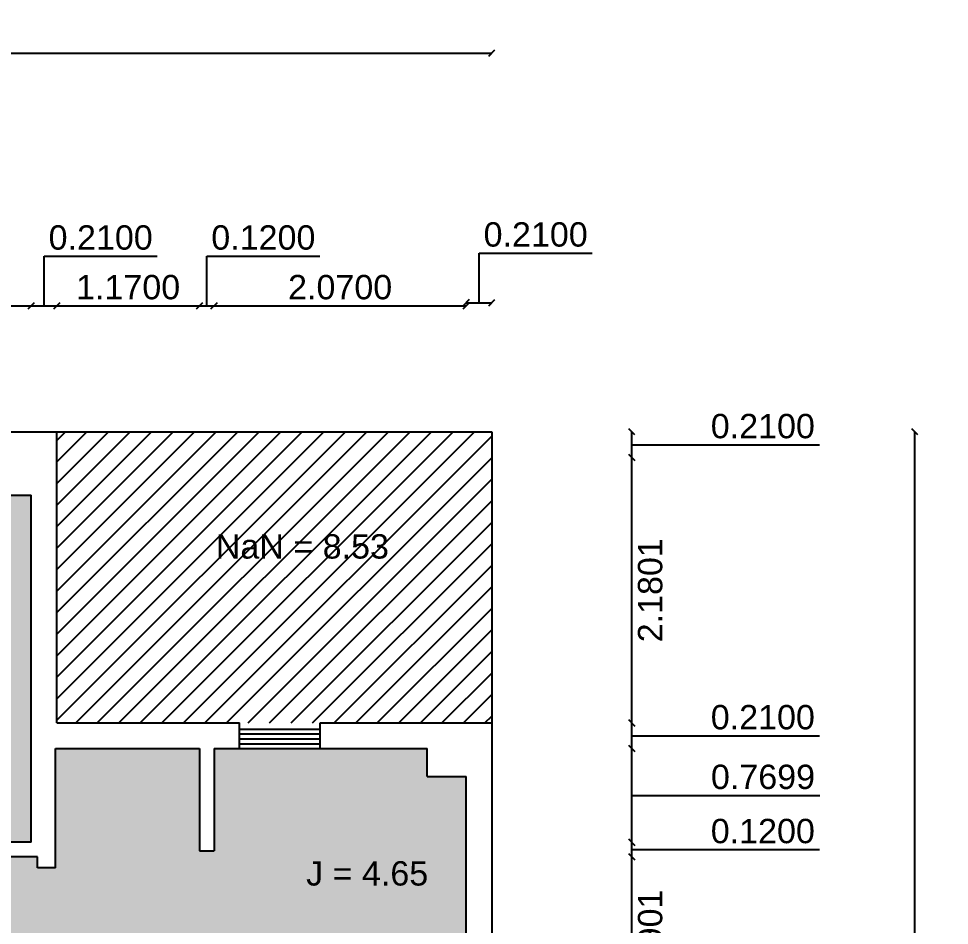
# Model space of a CAD drawing. Header units: inches. Extents: x 2.9 to 27.9, y 12.5 to 28.3.
# Drawn here: x 20.28 to 27.92, y 20.86 to 28.3 of the extents above; entities that cross this region are included whole.
import ezdxf

# ---------------------------------------------------------------- set-up
doc = ezdxf.new("R2010")
doc.units = ezdxf.units.IN
doc.header["$MEASUREMENT"] = 0
doc.styles.get("Standard").update_dxf_attribs({"font": 'Arial.ttf'})
doc.dimstyles.get("Standard").update_dxf_attribs({"dimtxt": 0.2, "dimasz": 0.05, "dimexe": 0.18, "dimexo": 0.0625, "dimgap": 0.05, "dimtad": 2, "dimtoh": 1, "dimdec": 4, "dimzin": 0, "dimdsep": 46, "dimtxsty": 'Standard', "dimblk": 'OBLIQUE', "dimblk1": 'OBLIQUE', "dimblk2": 'OBLIQUE', "dimcen": 0, "dimse1": 1, "dimse2": 1, "dimadec": 0, "dimazin": 0, "dimtfac": 1, "dimtdec": 4, "dimtofl": 0, "dimtmove": 1, "dimatfit": 3, "dimldrblk": 'OBLIQUE', "dimfxl": 1, "dimtolj": 1, "dimtzin": 0, "dimarcsym": 0})

# ---------------------------------------------------------------- blocks, each defined once
blk = doc.blocks.new('_Oblique')
at = {"color": 0, "linetype": 'ByBlock', "lineweight": -2}
blk.add_line((-0.5, -0.5), (0.5, 0.5), dxfattribs=at)
blk = doc.blocks.new('*D133')
at = {"color": 0, "lineweight": -2, "transparency": 16777216}
blk.add_line((18.7053, 25.9438), (20.3853, 25.9438), dxfattribs=at).dxf.unprotected_set("ltscale", 0)
at = {"layer": 'Defpoints', "color": 0}
for p in [(20.3853, 25.9438), (18.7053, 24.698), (20.3853, 24.698)]:
    blk.add_point(p, dxfattribs=at).dxf.unprotected_set("ltscale", 0)
at = {"color": 0, "lineweight": -2, "transparency": 16777216, "xscale": 0.05, "yscale": 0.05, "zscale": 0.05, "rotation": 180}
blk.add_blockref('_Oblique', (18.7053, 25.9438), dxfattribs=at).dxf.unprotected_set("ltscale", 0)
at = {"color": 0, "lineweight": -2, "transparency": 16777216, "xscale": 0.05, "yscale": 0.05, "zscale": 0.05}
blk.add_blockref('_Oblique', (20.3853, 25.9438), dxfattribs=at).dxf.unprotected_set("ltscale", 0)
at = {"color": 0, "transparency": 16777216, "insert": (19.5453, 26.0952), "char_height": 0.2, "attachment_point": 5}
blk.add_mtext('\\A1;1.6800', dxfattribs=at).dxf.unprotected_set("ltscale", 0)
blk = doc.blocks.new('*D134')
at = {"color": 0, "lineweight": -2, "transparency": 16777216}
for p, q in [((20.4903, 25.9438), (20.4903, 26.3515)), ((20.4903, 26.3515), (21.4198, 26.3515)), ((20.3853, 25.9438), (20.5953, 25.9438))]:
    blk.add_line(p, q, dxfattribs=at).dxf.unprotected_set("ltscale", 0)
at = {"layer": 'Defpoints', "color": 0}
for p in [(20.5953, 25.9438), (20.5953, 24.908), (20.3853, 24.698)]:
    blk.add_point(p, dxfattribs=at).dxf.unprotected_set("ltscale", 0)
at = {"color": 0, "lineweight": -2, "transparency": 16777216, "xscale": 0.05, "yscale": 0.05, "zscale": 0.05, "rotation": 180}
blk.add_blockref('_Oblique', (20.3853, 25.9438), dxfattribs=at).dxf.unprotected_set("ltscale", 0)
at = {"color": 0, "lineweight": -2, "transparency": 16777216, "xscale": 0.05, "yscale": 0.05, "zscale": 0.05}
blk.add_blockref('_Oblique', (20.5953, 25.9438), dxfattribs=at).dxf.unprotected_set("ltscale", 0)
at = {"color": 0, "transparency": 16777216, "insert": (20.955, 26.5029), "char_height": 0.2, "attachment_point": 5}
blk.add_mtext('\\A1;0.2100', dxfattribs=at).dxf.unprotected_set("ltscale", 0)
blk = doc.blocks.new('*D135')
at = {"color": 0, "lineweight": -2, "transparency": 16777216}
blk.add_line((20.5953, 25.9438), (21.7653, 25.9438), dxfattribs=at).dxf.unprotected_set("ltscale", 0)
at = {"layer": 'Defpoints', "color": 0}
for p in [(21.7653, 25.9438), (20.5953, 24.908), (21.7653, 22.3078)]:
    blk.add_point(p, dxfattribs=at).dxf.unprotected_set("ltscale", 0)
at = {"color": 0, "lineweight": -2, "transparency": 16777216, "xscale": 0.05, "yscale": 0.05, "zscale": 0.05, "rotation": 180}
blk.add_blockref('_Oblique', (20.5953, 25.9438), dxfattribs=at).dxf.unprotected_set("ltscale", 0)
at = {"color": 0, "lineweight": -2, "transparency": 16777216, "xscale": 0.05, "yscale": 0.05, "zscale": 0.05}
blk.add_blockref('_Oblique', (21.7653, 25.9438), dxfattribs=at).dxf.unprotected_set("ltscale", 0)
at = {"color": 0, "transparency": 16777216, "insert": (21.1803, 26.0952), "char_height": 0.2, "attachment_point": 5}
blk.add_mtext('\\A1;1.1700', dxfattribs=at).dxf.unprotected_set("ltscale", 0)
blk = doc.blocks.new('*D136')
at = {"color": 0, "lineweight": -2, "transparency": 16777216}
for p, q in [((21.8253, 25.9438), (21.8253, 26.3515)), ((21.8253, 26.3515), (22.7548, 26.3515)), ((21.7653, 25.9438), (21.8853, 25.9438))]:
    blk.add_line(p, q, dxfattribs=at).dxf.unprotected_set("ltscale", 0)
at = {"layer": 'Defpoints', "color": 0}
for p in [(21.8853, 25.9438), (21.7653, 22.3078), (21.8853, 22.3078)]:
    blk.add_point(p, dxfattribs=at).dxf.unprotected_set("ltscale", 0)
at = {"color": 0, "lineweight": -2, "transparency": 16777216, "xscale": 0.05, "yscale": 0.05, "zscale": 0.05, "rotation": 180}
blk.add_blockref('_Oblique', (21.7653, 25.9438), dxfattribs=at).dxf.unprotected_set("ltscale", 0)
at = {"color": 0, "lineweight": -2, "transparency": 16777216, "xscale": 0.05, "yscale": 0.05, "zscale": 0.05}
blk.add_blockref('_Oblique', (21.8853, 25.9438), dxfattribs=at).dxf.unprotected_set("ltscale", 0)
at = {"color": 0, "transparency": 16777216, "insert": (22.29, 26.5029), "char_height": 0.2, "attachment_point": 5}
blk.add_mtext('\\A1;0.1200', dxfattribs=at).dxf.unprotected_set("ltscale", 0)
blk = doc.blocks.new('*D137')
at = {"color": 0, "lineweight": -2, "transparency": 16777216}
blk.add_line((21.8853, 25.9438), (23.9553, 25.9438), dxfattribs=at).dxf.unprotected_set("ltscale", 0)
at = {"layer": 'Defpoints', "color": 0}
for p in [(23.9553, 25.9438), (21.8853, 22.3078), (23.9553, 22.3078)]:
    blk.add_point(p, dxfattribs=at).dxf.unprotected_set("ltscale", 0)
at = {"color": 0, "lineweight": -2, "transparency": 16777216, "xscale": 0.05, "yscale": 0.05, "zscale": 0.05, "rotation": 180}
blk.add_blockref('_Oblique', (21.8853, 25.9438), dxfattribs=at).dxf.unprotected_set("ltscale", 0)
at = {"color": 0, "lineweight": -2, "transparency": 16777216, "xscale": 0.05, "yscale": 0.05, "zscale": 0.05}
blk.add_blockref('_Oblique', (23.9553, 25.9438), dxfattribs=at).dxf.unprotected_set("ltscale", 0)
at = {"color": 0, "transparency": 16777216, "insert": (22.9203, 26.0952), "char_height": 0.2, "attachment_point": 5}
blk.add_mtext('\\A1;2.0700', dxfattribs=at).dxf.unprotected_set("ltscale", 0)
blk = doc.blocks.new('*D138')
at = {"color": 0, "lineweight": -2, "transparency": 16777216}
for p, q in [((24.0603, 25.9688), (24.0603, 26.3765)), ((24.0603, 26.3765), (24.9898, 26.3765)), ((23.9553, 25.9688), (24.1653, 25.9688))]:
    blk.add_line(p, q, dxfattribs=at).dxf.unprotected_set("ltscale", 0)
at = {"layer": 'Defpoints', "color": 0}
for p in [(24.1653, 25.9688), (24.1653, 24.908), (23.9553, 22.3078)]:
    blk.add_point(p, dxfattribs=at).dxf.unprotected_set("ltscale", 0)
at = {"color": 0, "lineweight": -2, "transparency": 16777216, "xscale": 0.05, "yscale": 0.05, "zscale": 0.05, "rotation": 180}
blk.add_blockref('_Oblique', (23.9553, 25.9688), dxfattribs=at).dxf.unprotected_set("ltscale", 0)
at = {"color": 0, "lineweight": -2, "transparency": 16777216, "xscale": 0.05, "yscale": 0.05, "zscale": 0.05}
blk.add_blockref('_Oblique', (24.1653, 25.9688), dxfattribs=at).dxf.unprotected_set("ltscale", 0)
at = {"color": 0, "transparency": 16777216, "insert": (24.525, 26.5279), "char_height": 0.2, "attachment_point": 5}
blk.add_mtext('\\A1;0.2100', dxfattribs=at).dxf.unprotected_set("ltscale", 0)
blk = doc.blocks.new('*D104')
at = {"color": 0, "lineweight": -2, "transparency": 16777216}
blk.add_line((25.3142, 20.0278), (25.3142, 21.418), dxfattribs=at).dxf.unprotected_set("ltscale", 0)
at = {"layer": 'Defpoints', "color": 0}
for p in [(20.4353, 21.418), (25.3142, 21.418), (23.9553, 20.0278)]:
    blk.add_point(p, dxfattribs=at).dxf.unprotected_set("ltscale", 0)
at = {"color": 0, "lineweight": -2, "transparency": 16777216, "xscale": 0.05, "yscale": 0.05, "zscale": 0.05}
for p, rotation in [((25.3142, 21.418), 90), ((25.3142, 20.0278), 270)]:
    blk.add_blockref('_Oblique', p, dxfattribs=dict(at, rotation=rotation)).dxf.unprotected_set("ltscale", 0)
at = {"color": 0, "transparency": 16777216, "insert": (25.4655, 20.7229), "char_height": 0.2, "attachment_point": 5, "rotation": 90}
blk.add_mtext('\\A1;1.3901', dxfattribs=at).dxf.unprotected_set("ltscale", 0)
blk = doc.blocks.new('*D105')
at = {"color": 0, "lineweight": -2, "transparency": 16777216}
for p, q in [((25.3142, 21.418), (25.3142, 21.538)), ((25.3142, 21.478), (25.9246, 21.478)), ((25.9246, 21.478), (26.8541, 21.478))]:
    blk.add_line(p, q, dxfattribs=at).dxf.unprotected_set("ltscale", 0)
at = {"layer": 'Defpoints', "color": 0}
for p in [(20.3853, 21.538), (25.3142, 21.538), (20.4353, 21.418)]:
    blk.add_point(p, dxfattribs=at).dxf.unprotected_set("ltscale", 0)
at = {"color": 0, "lineweight": -2, "transparency": 16777216, "xscale": 0.05, "yscale": 0.05, "zscale": 0.05}
for p, rotation in [((25.3142, 21.538), 90), ((25.3142, 21.418), 270)]:
    blk.add_blockref('_Oblique', p, dxfattribs=dict(at, rotation=rotation)).dxf.unprotected_set("ltscale", 0)
at = {"color": 0, "transparency": 16777216, "insert": (26.3893, 21.6293), "char_height": 0.2, "attachment_point": 5}
blk.add_mtext('\\A1;0.1200', dxfattribs=at).dxf.unprotected_set("ltscale", 0)
blk = doc.blocks.new('*D106')
at = {"color": 0, "lineweight": -2, "transparency": 16777216}
for p, q in [((25.3142, 21.538), (25.3142, 22.3078)), ((25.3142, 21.9229), (25.9246, 21.9229)), ((25.9246, 21.9229), (26.8568, 21.9229))]:
    blk.add_line(p, q, dxfattribs=at).dxf.unprotected_set("ltscale", 0)
at = {"layer": 'Defpoints', "color": 0}
for p in [(23.9553, 22.3078), (25.3142, 22.3078), (20.3853, 21.538)]:
    blk.add_point(p, dxfattribs=at).dxf.unprotected_set("ltscale", 0)
at = {"color": 0, "lineweight": -2, "transparency": 16777216, "xscale": 0.05, "yscale": 0.05, "zscale": 0.05}
for p, rotation in [((25.3142, 22.3078), 90), ((25.3142, 21.538), 270)]:
    blk.add_blockref('_Oblique', p, dxfattribs=dict(at, rotation=rotation)).dxf.unprotected_set("ltscale", 0)
at = {"color": 0, "transparency": 16777216, "insert": (26.3907, 22.0742), "char_height": 0.2, "attachment_point": 5}
blk.add_mtext('\\A1;0.7699', dxfattribs=at).dxf.unprotected_set("ltscale", 0)
blk = doc.blocks.new('*D107')
at = {"color": 0, "lineweight": -2, "transparency": 16777216}
for p, q in [((25.3142, 22.3078), (25.3142, 22.5178)), ((25.3142, 22.4128), (25.9246, 22.4128)), ((25.9246, 22.4128), (26.8541, 22.4128))]:
    blk.add_line(p, q, dxfattribs=at).dxf.unprotected_set("ltscale", 0)
at = {"layer": 'Defpoints', "color": 0}
for p in [(24.1653, 22.5178), (25.3142, 22.5178), (23.9553, 22.3078)]:
    blk.add_point(p, dxfattribs=at).dxf.unprotected_set("ltscale", 0)
at = {"color": 0, "lineweight": -2, "transparency": 16777216, "xscale": 0.05, "yscale": 0.05, "zscale": 0.05}
for p, rotation in [((25.3142, 22.5178), 90), ((25.3142, 22.3078), 270)]:
    blk.add_blockref('_Oblique', p, dxfattribs=dict(at, rotation=rotation)).dxf.unprotected_set("ltscale", 0)
at = {"color": 0, "transparency": 16777216, "insert": (26.3893, 22.5642), "char_height": 0.2, "attachment_point": 5}
blk.add_mtext('\\A1;0.2100', dxfattribs=at).dxf.unprotected_set("ltscale", 0)
blk = doc.blocks.new('*D108')
at = {"color": 0, "lineweight": -2, "transparency": 16777216}
blk.add_line((25.3142, 22.5178), (25.3142, 24.698), dxfattribs=at).dxf.unprotected_set("ltscale", 0)
at = {"layer": 'Defpoints', "color": 0}
for p in [(20.3853, 24.698), (25.3142, 24.698), (24.1653, 22.5178)]:
    blk.add_point(p, dxfattribs=at).dxf.unprotected_set("ltscale", 0)
at = {"color": 0, "lineweight": -2, "transparency": 16777216, "xscale": 0.05, "yscale": 0.05, "zscale": 0.05}
for p, rotation in [((25.3142, 24.698), 90), ((25.3142, 22.5178), 270)]:
    blk.add_blockref('_Oblique', p, dxfattribs=dict(at, rotation=rotation)).dxf.unprotected_set("ltscale", 0)
at = {"color": 0, "transparency": 16777216, "insert": (25.4655, 23.6079), "char_height": 0.2, "attachment_point": 5, "rotation": 90}
blk.add_mtext('\\A1;2.1801', dxfattribs=at).dxf.unprotected_set("ltscale", 0)
blk = doc.blocks.new('*D109')
at = {"color": 0, "lineweight": -2, "transparency": 16777216}
for p, q in [((25.3142, 24.698), (25.3142, 24.908)), ((25.3142, 24.803), (25.9246, 24.803)), ((25.9246, 24.803), (26.8541, 24.803))]:
    blk.add_line(p, q, dxfattribs=at).dxf.unprotected_set("ltscale", 0)
at = {"layer": 'Defpoints', "color": 0}
for p in [(20.5953, 24.908), (25.3142, 24.908), (20.3853, 24.698)]:
    blk.add_point(p, dxfattribs=at).dxf.unprotected_set("ltscale", 0)
at = {"color": 0, "lineweight": -2, "transparency": 16777216, "xscale": 0.05, "yscale": 0.05, "zscale": 0.05}
for p, rotation in [((25.3142, 24.908), 90), ((25.3142, 24.698), 270)]:
    blk.add_blockref('_Oblique', p, dxfattribs=dict(at, rotation=rotation)).dxf.unprotected_set("ltscale", 0)
at = {"color": 0, "transparency": 16777216, "insert": (26.3893, 24.9543), "char_height": 0.2, "attachment_point": 5}
blk.add_mtext('\\A1;0.2100', dxfattribs=at).dxf.unprotected_set("ltscale", 0)
blk = doc.blocks.new('*D110')
at = {"color": 0, "lineweight": -2, "transparency": 16777216}
blk.add_line((7.6353, 28.0189), (24.1653, 28.0189), dxfattribs=at).dxf.unprotected_set("ltscale", 0)
at = {"layer": 'Defpoints', "color": 0}
for p in [(24.1653, 28.0189), (7.6353, 24.908), (24.1653, 24.908)]:
    blk.add_point(p, dxfattribs=at).dxf.unprotected_set("ltscale", 0)
at = {"color": 0, "lineweight": -2, "transparency": 16777216, "xscale": 0.05, "yscale": 0.05, "zscale": 0.05, "rotation": 180}
blk.add_blockref('_Oblique', (7.6353, 28.0189), dxfattribs=at).dxf.unprotected_set("ltscale", 0)
at = {"color": 0, "lineweight": -2, "transparency": 16777216, "xscale": 0.05, "yscale": 0.05, "zscale": 0.05}
blk.add_blockref('_Oblique', (24.1653, 28.0189), dxfattribs=at).dxf.unprotected_set("ltscale", 0)
at = {"color": 0, "transparency": 16777216, "insert": (15.9003, 28.1702), "char_height": 0.2, "attachment_point": 5}
blk.add_mtext('\\A1;16.5300', dxfattribs=at).dxf.unprotected_set("ltscale", 0)
blk = doc.blocks.new('*D160')
at = {"color": 0, "lineweight": -2, "transparency": 16777216}
blk.add_line((27.6377, 15.258), (27.6377, 24.908), dxfattribs=at)
at = {"layer": 'Defpoints', "color": 0}
for p in [(24.1653, 24.908), (27.6377, 24.908), (24.1653, 15.258)]:
    blk.add_point(p, dxfattribs=at)
at = {"color": 0, "lineweight": -2, "transparency": 16777216, "xscale": 0.05, "yscale": 0.05, "zscale": 0.05}
for p, rotation in [((27.6377, 24.908), 90), ((27.6377, 15.258), 270)]:
    blk.add_blockref('_Oblique', p, dxfattribs=dict(at, rotation=rotation))
at = {"color": 0, "transparency": 16777216, "insert": (27.7891, 20.083), "char_height": 0.2, "attachment_point": 5, "rotation": 90}
blk.add_mtext('\\A1;9.6500', dxfattribs=at)
blk = doc.blocks.new('*D170')
at = {"color": 0, "lineweight": -2, "transparency": 16777216}
blk.add_line((18.7053, 25.9438), (20.3853, 25.9438), dxfattribs=at).dxf.unprotected_set("ltscale", 0)
at = {"layer": 'Defpoints', "color": 0}
for p in [(20.3853, 25.9438), (18.7053, 24.698), (20.3853, 24.698)]:
    blk.add_point(p, dxfattribs=at).dxf.unprotected_set("ltscale", 0)
at = {"color": 0, "lineweight": -2, "transparency": 16777216, "xscale": 0.05, "yscale": 0.05, "zscale": 0.05, "rotation": 180}
blk.add_blockref('_Oblique', (18.7053, 25.9438), dxfattribs=at).dxf.unprotected_set("ltscale", 0)
at = {"color": 0, "lineweight": -2, "transparency": 16777216, "xscale": 0.05, "yscale": 0.05, "zscale": 0.05}
blk.add_blockref('_Oblique', (20.3853, 25.9438), dxfattribs=at).dxf.unprotected_set("ltscale", 0)
at = {"color": 0, "transparency": 16777216, "insert": (19.5453, 26.0952), "char_height": 0.2, "attachment_point": 5}
blk.add_mtext('\\A1;1.6800', dxfattribs=at).dxf.unprotected_set("ltscale", 0)
blk = doc.blocks.new('*D171')
at = {"color": 0, "lineweight": -2, "transparency": 16777216}
for p, q in [((20.4903, 25.9438), (20.4903, 26.3515)), ((20.4903, 26.3515), (21.4198, 26.3515)), ((20.3853, 25.9438), (20.5953, 25.9438))]:
    blk.add_line(p, q, dxfattribs=at).dxf.unprotected_set("ltscale", 0)
at = {"layer": 'Defpoints', "color": 0}
for p in [(20.5953, 25.9438), (20.5953, 24.908), (20.3853, 24.698)]:
    blk.add_point(p, dxfattribs=at).dxf.unprotected_set("ltscale", 0)
at = {"color": 0, "lineweight": -2, "transparency": 16777216, "xscale": 0.05, "yscale": 0.05, "zscale": 0.05, "rotation": 180}
blk.add_blockref('_Oblique', (20.3853, 25.9438), dxfattribs=at).dxf.unprotected_set("ltscale", 0)
at = {"color": 0, "lineweight": -2, "transparency": 16777216, "xscale": 0.05, "yscale": 0.05, "zscale": 0.05}
blk.add_blockref('_Oblique', (20.5953, 25.9438), dxfattribs=at).dxf.unprotected_set("ltscale", 0)
at = {"color": 0, "transparency": 16777216, "insert": (20.955, 26.5029), "char_height": 0.2, "attachment_point": 5}
blk.add_mtext('\\A1;0.2100', dxfattribs=at).dxf.unprotected_set("ltscale", 0)
blk = doc.blocks.new('*D172')
at = {"color": 0, "lineweight": -2, "transparency": 16777216}
blk.add_line((20.5953, 25.9438), (21.7653, 25.9438), dxfattribs=at).dxf.unprotected_set("ltscale", 0)
at = {"layer": 'Defpoints', "color": 0}
for p in [(21.7653, 25.9438), (20.5953, 24.908), (21.7653, 22.3078)]:
    blk.add_point(p, dxfattribs=at).dxf.unprotected_set("ltscale", 0)
at = {"color": 0, "lineweight": -2, "transparency": 16777216, "xscale": 0.05, "yscale": 0.05, "zscale": 0.05, "rotation": 180}
blk.add_blockref('_Oblique', (20.5953, 25.9438), dxfattribs=at).dxf.unprotected_set("ltscale", 0)
at = {"color": 0, "lineweight": -2, "transparency": 16777216, "xscale": 0.05, "yscale": 0.05, "zscale": 0.05}
blk.add_blockref('_Oblique', (21.7653, 25.9438), dxfattribs=at).dxf.unprotected_set("ltscale", 0)
at = {"color": 0, "transparency": 16777216, "insert": (21.1803, 26.0952), "char_height": 0.2, "attachment_point": 5}
blk.add_mtext('\\A1;1.1700', dxfattribs=at).dxf.unprotected_set("ltscale", 0)
blk = doc.blocks.new('*D173')
at = {"color": 0, "lineweight": -2, "transparency": 16777216}
for p, q in [((21.8253, 25.9438), (21.8253, 26.3515)), ((21.8253, 26.3515), (22.7548, 26.3515)), ((21.7653, 25.9438), (21.8853, 25.9438))]:
    blk.add_line(p, q, dxfattribs=at).dxf.unprotected_set("ltscale", 0)
at = {"layer": 'Defpoints', "color": 0}
for p in [(21.8853, 25.9438), (21.7653, 22.3078), (21.8853, 22.3078)]:
    blk.add_point(p, dxfattribs=at).dxf.unprotected_set("ltscale", 0)
at = {"color": 0, "lineweight": -2, "transparency": 16777216, "xscale": 0.05, "yscale": 0.05, "zscale": 0.05, "rotation": 180}
blk.add_blockref('_Oblique', (21.7653, 25.9438), dxfattribs=at).dxf.unprotected_set("ltscale", 0)
at = {"color": 0, "lineweight": -2, "transparency": 16777216, "xscale": 0.05, "yscale": 0.05, "zscale": 0.05}
blk.add_blockref('_Oblique', (21.8853, 25.9438), dxfattribs=at).dxf.unprotected_set("ltscale", 0)
at = {"color": 0, "transparency": 16777216, "insert": (22.29, 26.5029), "char_height": 0.2, "attachment_point": 5}
blk.add_mtext('\\A1;0.1200', dxfattribs=at).dxf.unprotected_set("ltscale", 0)
blk = doc.blocks.new('*D174')
at = {"color": 0, "lineweight": -2, "transparency": 16777216}
blk.add_line((21.8853, 25.9438), (23.9553, 25.9438), dxfattribs=at).dxf.unprotected_set("ltscale", 0)
at = {"layer": 'Defpoints', "color": 0}
for p in [(23.9553, 25.9438), (21.8853, 22.3078), (23.9553, 22.3078)]:
    blk.add_point(p, dxfattribs=at).dxf.unprotected_set("ltscale", 0)
at = {"color": 0, "lineweight": -2, "transparency": 16777216, "xscale": 0.05, "yscale": 0.05, "zscale": 0.05, "rotation": 180}
blk.add_blockref('_Oblique', (21.8853, 25.9438), dxfattribs=at).dxf.unprotected_set("ltscale", 0)
at = {"color": 0, "lineweight": -2, "transparency": 16777216, "xscale": 0.05, "yscale": 0.05, "zscale": 0.05}
blk.add_blockref('_Oblique', (23.9553, 25.9438), dxfattribs=at).dxf.unprotected_set("ltscale", 0)
at = {"color": 0, "transparency": 16777216, "insert": (22.9203, 26.0952), "char_height": 0.2, "attachment_point": 5}
blk.add_mtext('\\A1;2.0700', dxfattribs=at).dxf.unprotected_set("ltscale", 0)
blk = doc.blocks.new('*D175')
at = {"color": 0, "lineweight": -2, "transparency": 16777216}
for p, q in [((24.0603, 25.9688), (24.0603, 26.3765)), ((24.0603, 26.3765), (24.9898, 26.3765)), ((23.9553, 25.9688), (24.1653, 25.9688))]:
    blk.add_line(p, q, dxfattribs=at).dxf.unprotected_set("ltscale", 0)
at = {"layer": 'Defpoints', "color": 0}
for p in [(24.1653, 25.9688), (24.1653, 24.908), (23.9553, 22.3078)]:
    blk.add_point(p, dxfattribs=at).dxf.unprotected_set("ltscale", 0)
at = {"color": 0, "lineweight": -2, "transparency": 16777216, "xscale": 0.05, "yscale": 0.05, "zscale": 0.05, "rotation": 180}
blk.add_blockref('_Oblique', (23.9553, 25.9688), dxfattribs=at).dxf.unprotected_set("ltscale", 0)
at = {"color": 0, "lineweight": -2, "transparency": 16777216, "xscale": 0.05, "yscale": 0.05, "zscale": 0.05}
blk.add_blockref('_Oblique', (24.1653, 25.9688), dxfattribs=at).dxf.unprotected_set("ltscale", 0)
at = {"color": 0, "transparency": 16777216, "insert": (24.525, 26.5279), "char_height": 0.2, "attachment_point": 5}
blk.add_mtext('\\A1;0.2100', dxfattribs=at).dxf.unprotected_set("ltscale", 0)
blk = doc.blocks.new('*D116')
at = {"color": 0, "lineweight": -2, "transparency": 16777216}
blk.add_line((25.3142, 20.0278), (25.3142, 21.418), dxfattribs=at).dxf.unprotected_set("ltscale", 0)
at = {"layer": 'Defpoints', "color": 0}
for p in [(20.4353, 21.418), (25.3142, 21.418), (23.9553, 20.0278)]:
    blk.add_point(p, dxfattribs=at).dxf.unprotected_set("ltscale", 0)
at = {"color": 0, "lineweight": -2, "transparency": 16777216, "xscale": 0.05, "yscale": 0.05, "zscale": 0.05}
for p, rotation in [((25.3142, 21.418), 90), ((25.3142, 20.0278), 270)]:
    blk.add_blockref('_Oblique', p, dxfattribs=dict(at, rotation=rotation)).dxf.unprotected_set("ltscale", 0)
at = {"color": 0, "transparency": 16777216, "insert": (25.4655, 20.7229), "char_height": 0.2, "attachment_point": 5, "rotation": 90}
blk.add_mtext('\\A1;1.3901', dxfattribs=at).dxf.unprotected_set("ltscale", 0)
blk = doc.blocks.new('*D117')
at = {"color": 0, "lineweight": -2, "transparency": 16777216}
for p, q in [((25.3142, 21.418), (25.3142, 21.538)), ((25.3142, 21.478), (25.9246, 21.478)), ((25.9246, 21.478), (26.8541, 21.478))]:
    blk.add_line(p, q, dxfattribs=at).dxf.unprotected_set("ltscale", 0)
at = {"layer": 'Defpoints', "color": 0}
for p in [(20.3853, 21.538), (25.3142, 21.538), (20.4353, 21.418)]:
    blk.add_point(p, dxfattribs=at).dxf.unprotected_set("ltscale", 0)
at = {"color": 0, "lineweight": -2, "transparency": 16777216, "xscale": 0.05, "yscale": 0.05, "zscale": 0.05}
for p, rotation in [((25.3142, 21.538), 90), ((25.3142, 21.418), 270)]:
    blk.add_blockref('_Oblique', p, dxfattribs=dict(at, rotation=rotation)).dxf.unprotected_set("ltscale", 0)
at = {"color": 0, "transparency": 16777216, "insert": (26.3893, 21.6293), "char_height": 0.2, "attachment_point": 5}
blk.add_mtext('\\A1;0.1200', dxfattribs=at).dxf.unprotected_set("ltscale", 0)
blk = doc.blocks.new('*D118')
at = {"color": 0, "lineweight": -2, "transparency": 16777216}
for p, q in [((25.3142, 21.538), (25.3142, 22.3078)), ((25.3142, 21.9229), (25.9246, 21.9229)), ((25.9246, 21.9229), (26.8568, 21.9229))]:
    blk.add_line(p, q, dxfattribs=at).dxf.unprotected_set("ltscale", 0)
at = {"layer": 'Defpoints', "color": 0}
for p in [(23.9553, 22.3078), (25.3142, 22.3078), (20.3853, 21.538)]:
    blk.add_point(p, dxfattribs=at).dxf.unprotected_set("ltscale", 0)
at = {"color": 0, "lineweight": -2, "transparency": 16777216, "xscale": 0.05, "yscale": 0.05, "zscale": 0.05}
for p, rotation in [((25.3142, 22.3078), 90), ((25.3142, 21.538), 270)]:
    blk.add_blockref('_Oblique', p, dxfattribs=dict(at, rotation=rotation)).dxf.unprotected_set("ltscale", 0)
at = {"color": 0, "transparency": 16777216, "insert": (26.3907, 22.0742), "char_height": 0.2, "attachment_point": 5}
blk.add_mtext('\\A1;0.7699', dxfattribs=at).dxf.unprotected_set("ltscale", 0)
blk = doc.blocks.new('*D119')
at = {"color": 0, "lineweight": -2, "transparency": 16777216}
for p, q in [((25.3142, 22.3078), (25.3142, 22.5178)), ((25.3142, 22.4128), (25.9246, 22.4128)), ((25.9246, 22.4128), (26.8541, 22.4128))]:
    blk.add_line(p, q, dxfattribs=at).dxf.unprotected_set("ltscale", 0)
at = {"layer": 'Defpoints', "color": 0}
for p in [(24.1653, 22.5178), (25.3142, 22.5178), (23.9553, 22.3078)]:
    blk.add_point(p, dxfattribs=at).dxf.unprotected_set("ltscale", 0)
at = {"color": 0, "lineweight": -2, "transparency": 16777216, "xscale": 0.05, "yscale": 0.05, "zscale": 0.05}
for p, rotation in [((25.3142, 22.5178), 90), ((25.3142, 22.3078), 270)]:
    blk.add_blockref('_Oblique', p, dxfattribs=dict(at, rotation=rotation)).dxf.unprotected_set("ltscale", 0)
at = {"color": 0, "transparency": 16777216, "insert": (26.3893, 22.5642), "char_height": 0.2, "attachment_point": 5}
blk.add_mtext('\\A1;0.2100', dxfattribs=at).dxf.unprotected_set("ltscale", 0)
blk = doc.blocks.new('*D120')
at = {"color": 0, "lineweight": -2, "transparency": 16777216}
blk.add_line((25.3142, 22.5178), (25.3142, 24.698), dxfattribs=at).dxf.unprotected_set("ltscale", 0)
at = {"layer": 'Defpoints', "color": 0}
for p in [(20.3853, 24.698), (25.3142, 24.698), (24.1653, 22.5178)]:
    blk.add_point(p, dxfattribs=at).dxf.unprotected_set("ltscale", 0)
at = {"color": 0, "lineweight": -2, "transparency": 16777216, "xscale": 0.05, "yscale": 0.05, "zscale": 0.05}
for p, rotation in [((25.3142, 24.698), 90), ((25.3142, 22.5178), 270)]:
    blk.add_blockref('_Oblique', p, dxfattribs=dict(at, rotation=rotation)).dxf.unprotected_set("ltscale", 0)
at = {"color": 0, "transparency": 16777216, "insert": (25.4655, 23.6079), "char_height": 0.2, "attachment_point": 5, "rotation": 90}
blk.add_mtext('\\A1;2.1801', dxfattribs=at).dxf.unprotected_set("ltscale", 0)
blk = doc.blocks.new('*D121')
at = {"color": 0, "lineweight": -2, "transparency": 16777216}
for p, q in [((25.3142, 24.698), (25.3142, 24.908)), ((25.3142, 24.803), (25.9246, 24.803)), ((25.9246, 24.803), (26.8541, 24.803))]:
    blk.add_line(p, q, dxfattribs=at).dxf.unprotected_set("ltscale", 0)
at = {"layer": 'Defpoints', "color": 0}
for p in [(20.5953, 24.908), (25.3142, 24.908), (20.3853, 24.698)]:
    blk.add_point(p, dxfattribs=at).dxf.unprotected_set("ltscale", 0)
at = {"color": 0, "lineweight": -2, "transparency": 16777216, "xscale": 0.05, "yscale": 0.05, "zscale": 0.05}
for p, rotation in [((25.3142, 24.908), 90), ((25.3142, 24.698), 270)]:
    blk.add_blockref('_Oblique', p, dxfattribs=dict(at, rotation=rotation)).dxf.unprotected_set("ltscale", 0)
at = {"color": 0, "transparency": 16777216, "insert": (26.3893, 24.9543), "char_height": 0.2, "attachment_point": 5}
blk.add_mtext('\\A1;0.2100', dxfattribs=at).dxf.unprotected_set("ltscale", 0)
blk = doc.blocks.new('*D122')
at = {"color": 0, "lineweight": -2, "transparency": 16777216}
blk.add_line((7.6353, 28.0189), (24.1653, 28.0189), dxfattribs=at).dxf.unprotected_set("ltscale", 0)
at = {"layer": 'Defpoints', "color": 0}
for p in [(24.1653, 28.0189), (7.6353, 24.908), (24.1653, 24.908)]:
    blk.add_point(p, dxfattribs=at).dxf.unprotected_set("ltscale", 0)
at = {"color": 0, "lineweight": -2, "transparency": 16777216, "xscale": 0.05, "yscale": 0.05, "zscale": 0.05, "rotation": 180}
blk.add_blockref('_Oblique', (7.6353, 28.0189), dxfattribs=at).dxf.unprotected_set("ltscale", 0)
at = {"color": 0, "lineweight": -2, "transparency": 16777216, "xscale": 0.05, "yscale": 0.05, "zscale": 0.05}
blk.add_blockref('_Oblique', (24.1653, 28.0189), dxfattribs=at).dxf.unprotected_set("ltscale", 0)
at = {"color": 0, "transparency": 16777216, "insert": (15.9003, 28.1702), "char_height": 0.2, "attachment_point": 5}
blk.add_mtext('\\A1;16.5300', dxfattribs=at).dxf.unprotected_set("ltscale", 0)
blk = doc.blocks.new('*D197')
at = {"color": 0, "lineweight": -2, "transparency": 16777216}
blk.add_line((27.6377, 15.258), (27.6377, 24.908), dxfattribs=at)
at = {"layer": 'Defpoints', "color": 0}
for p in [(24.1653, 24.908), (27.6377, 24.908), (24.1653, 15.258)]:
    blk.add_point(p, dxfattribs=at)
at = {"color": 0, "lineweight": -2, "transparency": 16777216, "xscale": 0.05, "yscale": 0.05, "zscale": 0.05}
for p, rotation in [((27.6377, 24.908), 90), ((27.6377, 15.258), 270)]:
    blk.add_blockref('_Oblique', p, dxfattribs=dict(at, rotation=rotation))
at = {"color": 0, "transparency": 16777216, "insert": (27.7891, 20.083), "char_height": 0.2, "attachment_point": 5, "rotation": 90}
blk.add_mtext('\\A1;9.6500', dxfattribs=at)

msp = doc.modelspace()

# ---------------------------------------------------------------- hatches: boundary and pattern name
h = msp.add_hatch()
h.set_pattern_fill('ANSI31', color=256)
h.paths.add_polyline_path([(24.16531, 22.51781), (24.16531, 24.90795), (20.59531, 24.90795), (20.59531, 22.51781)])
h.paths.add_polyline_path([(21.84924, 23.81463), (23.36903, 23.81463), (23.36903, 24.11749), (21.84924, 24.11749)], flags=24)
h.dxf.unprotected_set("ltscale", 0)
h = msp.add_hatch()
h.set_pattern_fill('ANSI31', color=256)
h.paths.add_polyline_path([(24.16531, 22.51781), (24.16531, 24.90795), (20.59531, 24.90795), (20.59531, 22.51781)])
h.paths.add_polyline_path([(21.84924, 23.81463), (23.36903, 23.81463), (23.36903, 24.11749), (21.84924, 24.11749)], flags=24)
h.dxf.unprotected_set("ltscale", 0)
h = msp.add_hatch(color=53)
h.dxf.hatch_style = 1
h.paths.add_polyline_path([(20.38531, 24.38795), (20.15531, 24.38795), (20.15531, 24.69795), (19.79531, 24.69795), (19.13531, 24.69795), (18.70531, 24.69795), (18.70531, 21.53795), (18.80531, 21.53795), (18.80531, 21.41795), (19.60531, 21.41795), (19.60531, 21.53795), (20.38531, 21.53795)])
h.paths.add_polyline_path([(19.0678, 22.97725), (20.24283, 22.97725), (20.24283, 23.38936), (19.0678, 23.38936)], flags=24)
h = msp.add_hatch(color=53)
h.dxf.hatch_style = 1
h.paths.add_polyline_path([(20.38531, 24.38795), (20.15531, 24.38795), (20.15531, 24.69795), (19.79531, 24.69795), (19.13531, 24.69795), (18.70531, 24.69795), (18.70531, 21.53795), (18.80531, 21.53795), (18.80531, 21.41795), (19.60531, 21.41795), (19.60531, 21.53795), (20.38531, 21.53795)])
h.paths.add_polyline_path([(19.0678, 22.97725), (20.24283, 22.97725), (20.24283, 23.38936), (19.0678, 23.38936)], flags=24)
h = msp.add_hatch(color=183)
h.dxf.hatch_style = 1
h.paths.add_polyline_path([(15.55531, 23.89795), (14.98531, 23.89795), (13.51531, 23.89795), (12.85531, 23.89795), (12.85531, 23.69795), (12.85531, 22.23795), (12.85531, 21.41795), (12.73531, 21.41795), (12.73531, 21.91795), (10.87531, 21.91795), (10.87531, 21.41795), (10.54531, 21.41795), (9.67531, 21.41795), (9.51531, 21.41795), (9.51531, 21.30795), (9.30531, 21.30795), (9.30531, 20.33795), (9.51531, 20.33795), (9.51531, 20.11795), (13.56531, 20.11795), (13.56531, 15.46795), (14.08531, 15.46795), (16.68531, 15.46795), (17.35531, 15.46795), (17.35531, 20.11795), (19.37531, 20.11795), (20.26531, 20.11795), (20.43531, 20.11795), (20.43531, 20.43781), (20.43531, 21.32781), (20.43531, 21.41795), (19.60531, 21.41795), (18.80531, 21.41795), (18.45531, 21.41795), (17.56531, 21.41795), (15.55531, 21.41795)])
h.paths.add_polyline_path([(14.61272, 20.23942), (15.93196, 20.23942), (15.93196, 20.54638), (14.61272, 20.54638)], flags=24)
h.dxf.unprotected_set("ltscale", 0)
h = msp.add_hatch(color=183)
h.dxf.hatch_style = 1
h.paths.add_polyline_path([(15.55531, 23.89795), (14.98531, 23.89795), (13.51531, 23.89795), (12.85531, 23.89795), (12.85531, 23.69795), (12.85531, 22.23795), (12.85531, 21.41795), (12.73531, 21.41795), (12.73531, 21.91795), (10.87531, 21.91795), (10.87531, 21.41795), (10.54531, 21.41795), (9.67531, 21.41795), (9.51531, 21.41795), (9.51531, 21.30795), (9.30531, 21.30795), (9.30531, 20.33795), (9.51531, 20.33795), (9.51531, 20.11795), (13.56531, 20.11795), (13.56531, 15.46795), (14.08531, 15.46795), (16.68531, 15.46795), (17.35531, 15.46795), (17.35531, 20.11795), (19.37531, 20.11795), (20.26531, 20.11795), (20.43531, 20.11795), (20.43531, 20.43781), (20.43531, 21.32781), (20.43531, 21.41795), (19.60531, 21.41795), (18.80531, 21.41795), (18.45531, 21.41795), (17.56531, 21.41795), (15.55531, 21.41795)])
h.paths.add_polyline_path([(14.61272, 20.23942), (15.93196, 20.23942), (15.93196, 20.54638), (14.61272, 20.54638)], flags=24)
h.dxf.unprotected_set("ltscale", 0)
h = msp.add_hatch(color=53)
h.dxf.hatch_style = 1
h.paths.add_polyline_path([(21.76531, 20.69781), (21.76531, 21.46781), (21.76531, 22.30781), (20.58531, 22.30781), (20.58531, 21.32781), (20.43531, 21.32781), (20.43531, 20.43781), (20.58531, 20.43781), (20.58531, 16.25781), (21.35531, 16.25781), (21.35531, 15.46781), (23.11531, 15.46781), (23.95531, 15.46781), (23.95531, 16.25781), (23.95531, 19.90781), (21.76531, 19.90781)])
h.paths.add_polyline_path([(21.52485, 18.0401), (22.71721, 18.0401), (22.71721, 18.34297), (21.52485, 18.34297)], flags=24)
h.dxf.unprotected_set("ltscale", 0)
h = msp.add_hatch(color=53)
h.dxf.hatch_style = 1
h.paths.add_polyline_path([(21.76531, 20.69781), (21.76531, 21.46781), (21.76531, 22.30781), (20.58531, 22.30781), (20.58531, 21.32781), (20.43531, 21.32781), (20.43531, 20.43781), (20.58531, 20.43781), (20.58531, 16.25781), (21.35531, 16.25781), (21.35531, 15.46781), (23.11531, 15.46781), (23.95531, 15.46781), (23.95531, 16.25781), (23.95531, 19.90781), (21.76531, 19.90781)])
h.paths.add_polyline_path([(21.52485, 18.0401), (22.71721, 18.0401), (22.71721, 18.34297), (21.52485, 18.34297)], flags=24)
h.dxf.unprotected_set("ltscale", 0)
h = msp.add_hatch(color=193)
h.dxf.hatch_style = 1
h.paths.add_polyline_path([(23.95531, 22.07781), (23.63531, 22.07781), (23.63531, 22.30781), (22.75531, 22.30781), (22.09531, 22.30781), (21.88531, 22.30781), (21.88531, 21.46781), (21.76531, 21.46781), (21.76531, 20.69781), (21.88531, 20.69781), (21.88531, 20.02781), (23.95531, 20.02781)])
h.paths.add_polyline_path([(22.59084, 21.12982), (23.69043, 21.12982), (23.69043, 21.43269), (22.59084, 21.43269)], flags=24)
h = msp.add_hatch(color=193)
h.dxf.hatch_style = 1
h.paths.add_polyline_path([(23.95531, 22.07781), (23.63531, 22.07781), (23.63531, 22.30781), (22.75531, 22.30781), (22.09531, 22.30781), (21.88531, 22.30781), (21.88531, 21.46781), (21.76531, 21.46781), (21.76531, 20.69781), (21.88531, 20.69781), (21.88531, 20.02781), (23.95531, 20.02781)])
h.paths.add_polyline_path([(22.59084, 21.12982), (23.69043, 21.12982), (23.69043, 21.43269), (22.59084, 21.43269)], flags=24)

# ---------------------------------------------------------------- linework, layer by layer
at = {"color": 1}
for p, q in [((19.79531, 24.90795), (20.59531, 24.90795)), ((19.79531, 24.90795), (20.59531, 24.90795)), ((20.59531, 22.51781), (20.59531, 24.90795)), ((20.59531, 22.51781), (20.59531, 24.90795)), ((20.59531, 22.51781), (20.59531, 24.90795)), ((20.59531, 22.51781), (20.59531, 24.90795)), ((20.38531, 21.53795), (20.38531, 24.38795)), ((20.38531, 21.53795), (20.38531, 24.38795)), ((20.59531, 22.51781), (22.09531, 22.51781)), ((20.59531, 22.51781), (22.09531, 22.51781)), ((22.75531, 22.51781), (24.16531, 22.51781)), ((22.75531, 22.51781), (24.16531, 22.51781)), ((24.16531, 22.51781), (24.16531, 15.25795)), ((24.16531, 22.51781), (24.16531, 15.25795)), ((20.58531, 21.32781), (20.58531, 22.30781)), ((20.58531, 22.30781), (21.76531, 22.30781)), ((20.58531, 21.32781), (20.58531, 22.30781)), ((20.58531, 22.30781), (21.76531, 22.30781)), ((21.76531, 22.30781), (21.76531, 21.46781)), ((21.76531, 22.30781), (21.76531, 21.46781)), ((21.88531, 22.30781), (21.88531, 21.46781)), ((21.88531, 22.30781), (22.09531, 22.30781)), ((21.88531, 22.30781), (21.88531, 21.46781)), ((21.88531, 22.30781), (22.09531, 22.30781)), ((22.75531, 22.30781), (23.63531, 22.30781)), ((22.75531, 22.30781), (23.63531, 22.30781)), ((23.95531, 20.02781), (23.95531, 22.07781)), ((23.95531, 20.02781), (23.95531, 22.07781)), ((20.38531, 21.53795), (19.60531, 21.53795)), ((20.38531, 21.53795), (19.60531, 21.53795)), ((21.76531, 21.46781), (21.88531, 21.46781)), ((21.76531, 21.46781), (21.88531, 21.46781)), ((20.43531, 21.41795), (19.60531, 21.41795)), ((20.43531, 21.41795), (19.60531, 21.41795)), ((20.43531, 21.32781), (20.43531, 21.41795)), ((20.43531, 21.32781), (20.43531, 21.41795)), ((20.58531, 21.32781), (20.43531, 21.32781)), ((20.58531, 21.32781), (20.43531, 21.32781))]:
    msp.add_line(p, q, dxfattribs=at).dxf.unprotected_set("ltscale", 0)
for p, q in [((20.59531, 24.90795), (24.16531, 24.90795)), ((20.59531, 24.90795), (24.16531, 24.90795)), ((24.16531, 24.90795), (24.16531, 22.51781)), ((24.16531, 24.90795), (24.16531, 22.51781))]:
    msp.add_line(p, q).dxf.unprotected_set("ltscale", 0)
for p, q in [((20.15531, 24.38795), (20.38531, 24.38795)), ((20.15531, 24.38795), (20.38531, 24.38795)), ((22.09531, 22.30781), (22.09531, 22.51781)), ((22.09531, 22.30781), (22.09531, 22.51781)), ((22.75531, 22.30781), (22.75531, 22.51781)), ((22.75531, 22.30781), (22.75531, 22.51781)), ((23.63531, 22.07781), (23.63531, 22.30781)), ((23.63531, 22.07781), (23.63531, 22.30781)), ((23.63531, 22.07781), (23.95531, 22.07781)), ((23.63531, 22.07781), (23.95531, 22.07781))]:
    msp.add_line(p, q, dxfattribs=at)
at = {"color": 4}
for p, q in [((22.09531, 22.46781), (22.75531, 22.46781)), ((22.09531, 22.46781), (22.75531, 22.46781)), ((22.09531, 22.42781), (22.75531, 22.42781)), ((22.09531, 22.42781), (22.75531, 22.42781)), ((22.09531, 22.38781), (22.75531, 22.38781)), ((22.09531, 22.38781), (22.75531, 22.38781)), ((22.09531, 22.34781), (22.75531, 22.34781)), ((22.09531, 22.34781), (22.75531, 22.34781)), ((22.09531, 22.30781), (22.75531, 22.30781)), ((22.09531, 22.30781), (22.75531, 22.30781))]:
    msp.add_line(p, q, dxfattribs=at)

# ---------------------------------------------------------------- texts
for s, p in [('NaN = 8.53', (21.89972, 23.86783)), ('NaN = 8.53', (21.89972, 23.86783)), ('J = 4.65', (22.64132, 21.18303)), ('J = 4.65', (22.64132, 21.18303))]:
    e = msp.add_text(s, height=0.2)
    e.set_placement(p)
    e.dxf.unprotected_set("ltscale", 0)

# ---------------------------------------------------------------- dimensions: what is measured, and where the dimension line sits
for base, p1, p2, picture, middle in [((24.16531, 28.01886), (7.63531, 24.90795), (24.16531, 24.90795), '*D110', (15.90031, 28.17023)), ((24.16531, 28.01886), (7.63531, 24.90795), (24.16531, 24.90795), '*D122', (15.90031, 28.17023)), ((20.59531, 25.94381), (20.38531, 24.69795), (20.59531, 24.90795), '*D134', (20.54031, 26.5029)), ((20.59531, 25.94381), (20.38531, 24.69795), (20.59531, 24.90795), '*D171', (20.54031, 26.5029)), ((21.88531, 25.94381), (21.76531, 22.30781), (21.88531, 22.30781), '*D136', (21.87531, 26.5029)), ((21.88531, 25.94381), (21.76531, 22.30781), (21.88531, 22.30781), '*D173', (21.87531, 26.5029)), ((24.16531, 25.96881), (23.95531, 22.30781), (24.16531, 24.90795), '*D138', (24.11031, 26.5279)), ((24.16531, 25.96881), (23.95531, 22.30781), (24.16531, 24.90795), '*D175', (24.11031, 26.5279)), ((20.38531, 25.94381), (18.70531, 24.69795), (20.38531, 24.69795), '*D133', (19.54531, 26.09517)), ((20.38531, 25.94381), (18.70531, 24.69795), (20.38531, 24.69795), '*D170', (19.54531, 26.09517)), ((21.76531, 25.94381), (20.59531, 24.90795), (21.76531, 22.30781), '*D135', (21.18031, 26.09517)), ((21.76531, 25.94381), (20.59531, 24.90795), (21.76531, 22.30781), '*D172', (21.18031, 26.09517)), ((23.95531, 25.94381), (21.88531, 22.30781), (23.95531, 22.30781), '*D137', (22.92031, 26.09517)), ((23.95531, 25.94381), (21.88531, 22.30781), (23.95531, 22.30781), '*D174', (22.92031, 26.09517))]:
    dim = msp.add_linear_dim(base=base, p1=p1, p2=p2, dimstyle='Standard')
    dim.commit()
    dim.dimension.update_dxf_attribs({"geometry": picture, "text_midpoint": middle})
    dim.dimension.dxf.unprotected_set("ltscale", 0)
for base, p1, p2, picture, middle in [((25.31416, 24.90795), (20.38531, 24.69795), (20.59531, 24.90795), '*D109', (25.97462, 24.95431)), ((25.31416, 24.90795), (20.38531, 24.69795), (20.59531, 24.90795), '*D121', (25.97462, 24.95431)), ((25.31416, 24.69795), (24.16531, 22.51781), (20.38531, 24.69795), '*D108', (25.46552, 23.60788)), ((25.31416, 24.69795), (24.16531, 22.51781), (20.38531, 24.69795), '*D120', (25.46552, 23.60788)), ((25.31416, 22.51781), (23.95531, 22.30781), (24.16531, 22.51781), '*D107', (25.97462, 22.56418)), ((25.31416, 22.51781), (23.95531, 22.30781), (24.16531, 22.51781), '*D119', (25.97462, 22.56418)), ((25.31416, 22.30781), (20.38531, 21.53795), (23.95531, 22.30781), '*D106', (25.97462, 22.07425)), ((25.31416, 22.30781), (20.38531, 21.53795), (23.95531, 22.30781), '*D118', (25.97462, 22.07425)), ((25.31416, 21.53795), (20.43531, 21.41795), (20.38531, 21.53795), '*D105', (25.97462, 21.62931)), ((25.31416, 21.53795), (20.43531, 21.41795), (20.38531, 21.53795), '*D117', (25.97462, 21.62931)), ((25.31416, 21.41795), (23.95531, 20.02781), (20.43531, 21.41795), '*D104', (25.46552, 20.72288)), ((25.31416, 21.41795), (23.95531, 20.02781), (20.43531, 21.41795), '*D116', (25.46552, 20.72288))]:
    dim = msp.add_linear_dim(base=base, p1=p1, p2=p2, angle=270, dimstyle='Standard')
    dim.commit()
    dim.dimension.update_dxf_attribs({"geometry": picture, "text_midpoint": middle})
    dim.dimension.dxf.unprotected_set("ltscale", 0)
for picture in ['*D160', '*D197']:
    dim = msp.add_linear_dim(base=(27.6377, 24.90795), p1=(24.16531, 15.25795), p2=(24.16531, 24.90795), angle=270, dimstyle='Standard')
    dim.commit()
    dim.dimension.update_dxf_attribs({"geometry": picture, "text_midpoint": (27.78906, 20.08295)})

doc.saveas('drawing.dxf')
